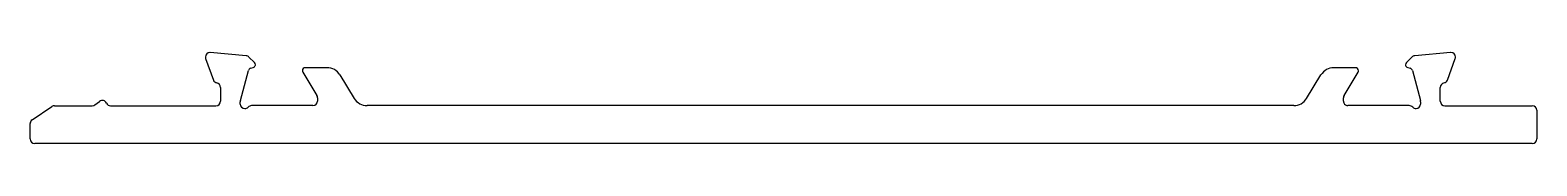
# Model space of a CAD drawing. Extents: x 702.7 to 802.2, y 474 to 480.
import ezdxf

# ---------------------------------------------------------------- set-up
doc = ezdxf.new("R2010")
doc.units = 0
doc.layers.get('0').update_dxf_attribs({"linetype": 'CONTINUOUS'})

msp = doc.modelspace()

# ---------------------------------------------------------------- linework, layer by layer
for p, q in [((714.31, 479.57), (714.824, 478.157)), ((716.984, 479.763), (714.618, 479.97)), ((717.534, 479.312), (717.17, 479.676)), ((793.911, 479.676), (793.547, 479.312)), ((796.463, 479.97), (794.097, 479.763)), ((796.257, 478.157), (796.771, 479.57)), ((716.602, 476.809), (717.134, 478.791)), ((717.275, 478.932), (717.444, 478.978)), ((720.722, 478.667), (721.648, 477.148)), ((722.318, 478.971), (720.892, 478.971)), ((723.171, 478.492), (724.112, 476.95)), ((786.969, 476.95), (787.91, 478.492)), ((790.189, 478.971), (788.763, 478.971)), ((789.433, 477.148), (790.359, 478.667)), ((793.637, 478.978), (793.806, 478.932)), ((793.947, 478.791), (794.478, 476.809)), ((715.292, 477.671), (715.292, 476.762)), ((795.789, 476.762), (795.789, 477.671)), ((702.86, 475.531), (704.165, 476.411)), ((704.332, 476.462), (706.827, 476.462)), ((707.007, 476.522), (707.312, 476.751)), ((708.037, 476.462), (714.992, 476.462)), ((716.592, 476.571), (716.592, 476.731)), ((721.392, 476.471), (717.339, 476.471)), ((721.692, 476.992), (721.692, 476.771)), ((786.115, 476.471), (724.966, 476.471)), ((789.389, 476.771), (789.389, 476.992)), ((793.741, 476.471), (789.689, 476.471)), ((794.489, 476.731), (794.489, 476.571)), ((796.089, 476.462), (801.861, 476.462)), ((802.161, 476.162), (802.161, 474.276)), ((702.728, 474.276), (702.728, 475.283)), ((801.861, 473.976), (703.028, 473.976))]:
    msp.add_line(p, q)
for centre, radius, start, end in [((714.592, 479.671), 0.3, 90, 180), ((714.573, 479.667), 0.281, 179.33603, 200.28031), ((714.592, 479.671), 0.3, 85, 90), ((716.958, 479.464), 0.3, 45, 85), ((717.392, 479.171), 0.2, 360, 45), ((793.689, 479.171), 0.2, 135, 180), ((794.123, 479.464), 0.3, 95, 135), ((796.489, 479.671), 0.3, 90, 95), ((796.489, 479.671), 0.3, 0, 90), ((796.507, 479.667), 0.281, 339.71969, 0.66397), ((717.327, 478.739), 0.2, 105, 165), ((717.392, 479.171), 0.2, 285, 345), ((717.392, 479.171), 0.2, 345, 0), ((720.892, 478.771), 0.2, 90, 180), ((720.892, 478.771), 0.2, 180, 211.39551), ((722.318, 477.971), 1, 31.39551, 90), ((788.763, 477.971), 1, 90, 148.60449), ((790.189, 478.771), 0.2, 0, 90), ((790.189, 478.771), 0.2, 328.60449, 360), ((793.689, 479.171), 0.2, 180, 195), ((793.689, 479.171), 0.2, 195, 255), ((793.754, 478.739), 0.2, 15, 75), ((715.106, 478.26), 0.3, 200, 259.09572), ((714.992, 477.671), 0.3, 0, 79.09572), ((796.089, 477.671), 0.3, 100.90428, 180), ((795.975, 478.26), 0.3, 280.90428, 340), ((704.332, 476.162), 0.3, 90, 123.97783), ((706.827, 476.762), 0.3, 270, 306.88934), ((707.492, 476.511), 0.3, 24.75815, 126.88934), ((708.037, 476.762), 0.3, 204.75815, 270), ((714.992, 476.762), 0.3, 270, 0), ((716.892, 476.731), 0.3, 165, 180), ((716.892, 476.571), 0.3, 180, 270), ((716.892, 476.571), 0.3, 270, 318.18969), ((717.339, 476.171), 0.3, 90, 138.18969), ((721.392, 476.771), 0.3, 270, 0), ((721.392, 476.992), 0.3, 0, 31.39551), ((724.966, 477.471), 1, 211.39551, 270), ((786.115, 477.471), 1, 270, 328.60449), ((789.689, 476.992), 0.3, 148.60449, 180), ((789.688, 476.77), 0.299, 179.9014, 270.0986), ((793.741, 476.171), 0.3, 41.81031, 90), ((794.189, 476.571), 0.3, 221.81031, 270), ((794.189, 476.571), 0.3, 270, 0), ((794.189, 476.731), 0.3, 0, 15), ((796.089, 476.762), 0.3, 180, 270), ((801.861, 476.162), 0.3, 0, 90), ((703.028, 475.283), 0.3, 123.97783, 180), ((703.028, 474.276), 0.3, 180, 270), ((801.861, 474.276), 0.3, 270, 0)]:
    msp.add_arc(centre, radius, start, end)

doc.saveas('drawing.dxf')
